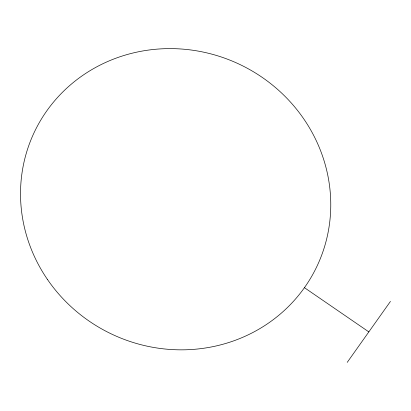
<?xml version="1.0" encoding="UTF-8"?>
<svg xmlns="http://www.w3.org/2000/svg" width="411" height="411" viewBox="0 0 411 411"><rect width="100%" height="100%" fill="white"/><g stroke="black" fill="none" stroke-linecap="round" stroke-linejoin="round"><path stroke-width="0.62" d="M347.223 362.374L390.45 301.412M304.438 287.674L368.837 331.893M47.512 279.542A156.427 149.265 25.5 0 0 315.432 269.421A156.427 149.265 25.5 0 0 163.989 48.724A156.427 149.265 25.5 0 0 47.512 279.542"/></g></svg>
